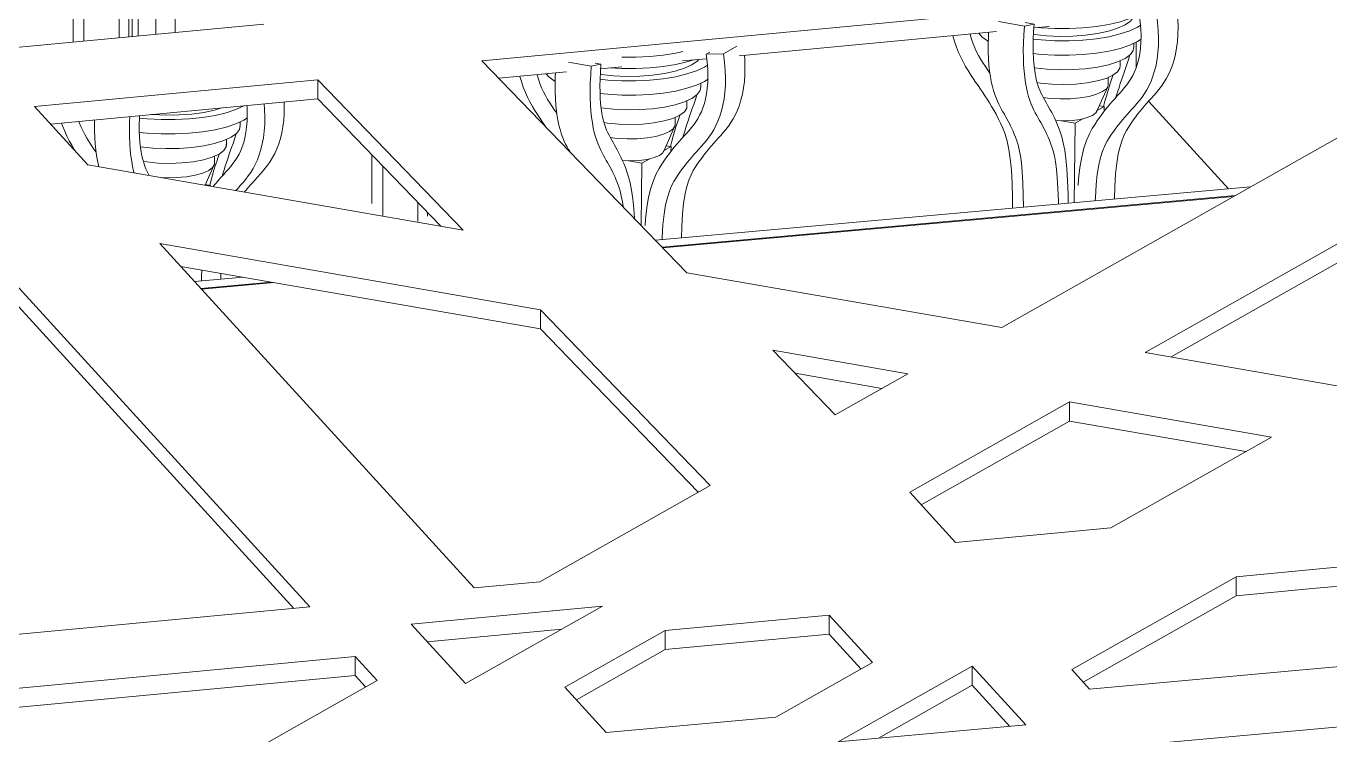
# Model space of a CAD drawing. Header units: millimetres. Extents: x -46414 to 39435, y -16675 to 32999.
# Drawn here: x -34626 to -28141, y -6476 to -2953 of the extents above; entities that cross this region are included whole.
import ezdxf

# ---------------------------------------------------------------- set-up
doc = ezdxf.new("R2010")
doc.units = ezdxf.units.MM
for name, color, linetype, lineweight in [('A-FLOR', 192, 'Continuous', 9), ('A-GENM', 13, 'Continuous', 9), ('A-WALL', 113, 'Continuous', 9), ('I-WALL', 2, 'Continuous', 9)]:
    doc.layers.add(name, color=color, linetype=linetype, lineweight=lineweight)

# ---------------------------------------------------------------- blocks, each defined once
blk = doc.blocks.new('Family1 - Family1-218933-3D 2')
at = {"layer": 'A-GENM'}
for p, q in [((-32358.9, -3125.2), (-28004.5, -2714.9)), ((-27007.2, -2888.3), (-29773.4, -4450.7)), ((-33442.9, -2943.1), (-34836.8, -3074.5)), ((-29798.6, -2978.9), (-31079.9, -3099.7)), ((-29535.7, -2954.2), (-29613.7, -2961.5)), ((-29059.4, -4574.8), (-26293.2, -3012.5)), ((-26293.2, -3107.4), (-28930.9, -4597.2)), ((-31339, -4178.5), (-32358.9, -3125.2)), ((-31662.1, -3154.5), (-31768.4, -3164.5)), ((-31240.8, -3114.8), (-31361, -3126.1)), ((-34583.4, -3351.8), (-33175.6, -3219.2)), ((-33175.6, -3219.2), (-32452.1, -3966.3)), ((-33175.6, -3314.2), (-33175.6, -3219.2)), ((-31937.4, -3180.5), (-32274.7, -3212.2)), ((-34318.5, -3641.8), (-34583.4, -3351.8)), ((-33175.6, -3314.2), (-34503.5, -3439.3)), ((-32562.7, -3947), (-33175.6, -3314.2)), ((-32452.1, -3966.3), (-34318.5, -3641.8)), ((-35054.5, -3825.1), (-33214.1, -5839.5)), ((-33293.9, -5847), (-35054.5, -3920)), ((-32396.6, -5745.4), (-33960.1, -4034)), ((-33960.1, -4034), (-32067.9, -4363)), ((-32067.9, -4458), (-33857, -4146.9)), ((-29773.4, -4450.7), (-31339, -4178.5)), ((-32067.9, -4363), (-31222.8, -5235.7)), ((-32067.9, -4458), (-32067.9, -4363)), ((-31282.2, -5269.3), (-32067.9, -4458)), ((-30911, -4564.2), (-30240.3, -4680.8)), ((-30600.9, -4884.4), (-30911, -4564.2)), ((-27964, -4765.3), (-29059.4, -4574.8)), ((-30368.8, -4753.4), (-30800.4, -4678.4)), ((-30240.3, -4680.8), (-30600.9, -4884.4)), ((-30230.7, -5270), (-29435.3, -4820.8)), ((-29435.3, -4820.8), (-28430.9, -4995.4)), ((-29435.3, -4915.7), (-29435.3, -4820.8)), ((-29435.3, -4915.7), (-30173.5, -5332.7)), ((-28559.5, -5068), (-29435.3, -4915.7)), ((-28430.9, -4995.4), (-29230.8, -5447.2)), ((-31222.8, -5235.7), (-32070.9, -5714.8)), ((-30002.4, -5519.9), (-30230.7, -5270)), ((-29230.8, -5447.2), (-30002.4, -5519.9)), ((-28227.6, -5653.9), (-25903.2, -5434.9)), ((-25903.2, -5529.9), (-28227.6, -5748.9)), ((-29425.2, -6151.6), (-28607.3, -5689.7)), ((-28607.3, -5689.7), (-28227.6, -5653.9)), ((-28607.3, -5784.6), (-28607.3, -5689.7)), ((-32070.9, -5714.8), (-32396.6, -5745.4)), ((-23987.8, -5767.9), (-29337.3, -6247.9)), ((-28227.6, -5748.9), (-28607.3, -5784.6)), ((-32710.7, -5925.7), (-31759.2, -5836)), ((-31759.2, -5836), (-32440.9, -6221)), ((-28607.3, -5784.6), (-29368, -6214.3)), ((-33214.1, -5839.5), (-38437.7, -6331.7)), ((-31447.5, -5957.3), (-30630.7, -5880.3)), ((-30630.7, -5880.3), (-30415.3, -6116.2)), ((-30630.7, -5975.3), (-30630.7, -5880.3)), ((-32440.9, -6221), (-32710.7, -5925.7)), ((-31961, -5950), (-32630.8, -6013.1)), ((-31945.8, -6238.8), (-31447.5, -5957.3)), ((-31447.5, -6052.2), (-31447.5, -5957.3)), ((-29083.9, -6525.3), (-22849.3, -5965.9)), ((-30630.7, -5975.3), (-31447.5, -6052.2)), ((-30472.5, -6148.5), (-30630.7, -5975.3)), ((-37441.1, -6505), (-32989.3, -6085.5)), ((-32989.3, -6085.5), (-32879.9, -6205.3)), ((-32989.3, -6085.5), (-32989.3, -6180.5)), ((-31447.5, -6052.2), (-31888.6, -6301.4)), ((-30415.3, -6116.2), (-30896.2, -6387.8)), ((-30586.2, -6510), (-29920.3, -6133.9)), ((-29920.3, -6133.9), (-29653.1, -6426.3)), ((-29920.3, -6133.9), (-29920.3, -6228.9)), ((-29337.3, -6247.9), (-29425.2, -6151.6)), ((-32989.3, -6180.5), (-37086.9, -6566.5)), ((-32879.9, -6205.3), (-33674.4, -6654)), ((-32937.1, -6237.6), (-32989.3, -6180.5)), ((-31740.5, -6463.5), (-31945.8, -6238.8)), ((-29920.3, -6228.9), (-30386.3, -6492.1)), ((-29733.3, -6433.5), (-29920.3, -6228.9)), ((-30896.2, -6387.8), (-31740.5, -6463.5)), ((-29653.1, -6426.3), (-30586.2, -6510))]:
    blk.add_line(p, q, dxfattribs=at)
blk = doc.blocks.new('Family8 - COLUMN-V27-3D 2')
at = {"layer": 'A-GENM'}
for p, q in [((-33762.7, -691.1), (-33855.6, -675)), ((-33762.7, -691.1), (-33810.5, -734.6)), ((-33903.4, -718.4), (-33810.5, -734.6)), ((-33810.5, -734.6), (-33808.8, -754)), ((-33716.8, -893.4), (-33716.8, -836.4)), ((-33665.2, -899.9), (-33762.1, -954.6)), ((-33676, -953.1), (-33579.1, -898.4)), ((-33665.2, -899.9), (-33579.1, -898.4)), ((-33676, -953.1), (-33762.1, -954.6)), ((-33727.9, -923.6), (-33722.4, -932.3)), ((-34418.2, -998.7), (-34332.9, -1013.6)), ((-34285.1, -1003.1), (-34378.6, -986.8)), ((-34285.1, -1003.1), (-34332.9, -1013.6)), ((-33754.4, -1008.5), (-33770.2, -1018.3)), ((-33788, -1120), (-33788, -1098)), ((-33752.1, -1078.1), (-33770.2, -1089.6)), ((-33856.9, -1214.7), (-33856.9, -1185)), ((-33916.2, -1304.9), (-33916.2, -1268.4)), ((-33951.6, -1388.3), (-33918.4, -1314.8)), ((-34392.5, -2057.5), (-34392.5, -3032.6)), ((-34338, -3027.5), (-34338, -2113.8)), ((-34163.4, -2294.1), (-34163.4, -3011)), ((-34114.9, -2344.2), (-34114.9, -3006.4)), ((-34098.4, -3004.9), (-34091.2, -2368.7)), ((-34068.8, -2391.8), (-34068.8, -3002.1)), ((-33981.3, -2993.9), (-33981.3, -2482.1)), ((-33884.5, -2582.2), (-33884.5, -2984.7)), ((-34392.5, -3555.2), (-34392.5, -3560.8))]:
    blk.add_line(p, q, dxfattribs=at)
for points in [[(-33757.3, -780.6, 0), (-33757.7, -768.9, 0), (-33759.6, -730.4, 0), (-33762.7, -691.1, 0)], [(-34003.4, -758.4, 0), (-33978.2, -763.4, 0), (-33933.3, -775.6, 0), (-33897.5, -790.5, 0), (-33872.4, -807.4, 0), (-33859.1, -825.6, 0), (-33858, -844.2, 0), (-33869.4, -862.5, 0), (-33892.7, -879.7, 0)], [(-33935.4, -720, 0), (-33905.5, -725.7, 0), (-33850.6, -739.4, 0), (-33803.7, -755.7, 0), (-33765.9, -774.3, 0), (-33738.4, -794.5, 0), (-33721.9, -815.9, 0), (-33716.8, -837.8, 0), (-33723.4, -859.7, 0), (-33741.3, -880.9, 0), (-33770.2, -901, 0)], [(-33770.2, -901, 0), (-33809.1, -919.2, 0), (-33857.2, -935.3, 0), (-33913, -948.6, 0), (-33975, -958.8, 0), (-34041.6, -965.8, 0), (-34110.9, -969.2, 0), (-34181.1, -968.9, 0), (-34250.1, -965.1, 0), (-34316.2, -957.7, 0), (-34347.5, -952.8, 0)], [(-33892.7, -879.7, 0), (-33926.8, -894.9, 0), (-33970.4, -907.6, 0), (-34021.4, -917.2, 0), (-34077.6, -923.3, 0), (-34136.7, -925.6, 0), (-34196, -923.9, 0), (-34252.9, -918.5, 0), (-34279.5, -914.4, 0)], [(-34140.7, -883.1, 0), (-34128.5, -883.2, 0), (-34078.8, -885.9, 0), (-34032.2, -892, 0), (-33991.1, -901.2, 0), (-33970.8, -907.6, 0)], [(-34108.9, -865.2, 0), (-34087.1, -866.2, 0), (-34030.2, -871.7, 0), (-33978.2, -880.7, 0), (-33933.3, -893, 0), (-33927.2, -895.1, 0)], [(-33770.2, -957.9, 0), (-33741.3, -937.9, 0), (-33723.4, -916.7, 0), (-33716.8, -894.8, 0), (-33716.8, -893.4, 0)], [(-33579.1, -898.4, 0), (-33573.5, -940.4, 0), (-33570.1, -980.6, 0), (-33568.7, -1018.8, 0), (-33569.3, -1055.2, 0), (-33571.7, -1089.6, 0), (-33575.8, -1122.1, 0), (-33581.4, -1152.6, 0), (-33588.3, -1181, 0), (-33596.6, -1207.4, 0), (-33605.9, -1231.8, 0), (-33616.2, -1254.2, 0), (-33627.3, -1274.8, 0), (-33639, -1293.9, 0), (-33651.2, -1311.7, 0), (-33663.7, -1328.1, 0), (-33676.3, -1343.6, 0), (-33689, -1358.2, 0), (-33701.4, -1372.1, 0), (-33713.6, -1385.5, 0), (-33725.3, -1398.5, 0), (-33736.7, -1411.4, 0), (-33747.4, -1423.8, 0)], [(-34286.6, -1018.5, 0), (-34250.1, -1022.1, 0), (-34181.1, -1025.9, 0), (-34110.9, -1026.1, 0), (-34041.6, -1022.7, 0), (-33975, -1015.8, 0), (-33913, -1005.6, 0), (-33857.2, -992.2, 0), (-33809.1, -976.2, 0), (-33770.2, -957.9, 0)], [(-33762.1, -954.6, 0), (-33757, -992.5, 0), (-33754.1, -1028.2, 0), (-33753, -1062, 0), (-33753.7, -1093.7, 0), (-33756, -1123.3, 0), (-33759.6, -1150.9, 0), (-33764.6, -1176.4, 0), (-33770.6, -1199.7, 0), (-33777.6, -1221, 0), (-33785.4, -1240.3, 0), (-33794, -1258.1, 0), (-33803.3, -1274.7, 0), (-33813.2, -1290.2, 0), (-33823.8, -1305, 0), (-33834.9, -1319.2, 0), (-33846.5, -1333, 0), (-33858.6, -1346.7, 0), (-33871, -1360.4, 0), (-33883.5, -1374.2, 0), (-33895.8, -1388, 0), (-33903.3, -1396.6, 0)], [(-33791.3, -968.9, 0), (-33806.2, -988.8, 0), (-33832.4, -1007.5, 0)], [(-33789.1, -1416.6, 0), (-33785.8, -1412.9, 0), (-33773.2, -1398.3, 0), (-33760.5, -1382.9, 0), (-33748, -1366.4, 0), (-33735.9, -1348.7, 0), (-33724.1, -1329.6, 0), (-33713.1, -1308.9, 0), (-33702.8, -1286.5, 0), (-33693.4, -1262.1, 0), (-33685.2, -1235.7, 0), (-33678.2, -1207.3, 0), (-33672.6, -1176.8, 0), (-33668.6, -1144.4, 0), (-33666.2, -1109.9, 0), (-33665.6, -1073.6, 0), (-33666.9, -1035.3, 0), (-33670.3, -995.1, 0), (-33676, -953.1, 0)], [(-34332.9, -1013.6, 0), (-34336, -1056.4, 0), (-34337.3, -1082.7, 0)], [(-33770.2, -1018.3, 0), (-33809.1, -1036.6, 0), (-33857.2, -1052.6, 0), (-33913, -1065.9, 0), (-33975, -1076.2, 0), (-34041.6, -1083.1, 0), (-34110.9, -1086.5, 0), (-34181.1, -1086.3, 0), (-34250.1, -1082.4, 0), (-34290.2, -1078.4, 0)], [(-34290, -1131.5, 0), (-34290.1, -1111.7, 0), (-34289.5, -1077.8, 0), (-34287.9, -1041.6, 0), (-34285.1, -1003.1, 0)], [(-33832.4, -1007.5, 0), (-33869.2, -1024.4, 0), (-33915.3, -1038.9, 0), (-33969, -1050.5, 0), (-34028.7, -1058.7, 0), (-34092.1, -1063.5, 0), (-34157.3, -1064.4, 0), (-34221.9, -1061.6, 0), (-34283.8, -1055.2, 0), (-34288.7, -1054.5, 0)], [(-33770.2, -1089.6, 0), (-33809.1, -1107.9, 0), (-33857.2, -1123.9, 0), (-33913, -1137.2, 0), (-33975, -1147.5, 0), (-34041.6, -1154.4, 0), (-34110.9, -1157.8, 0), (-34181.1, -1157.5, 0), (-34250.1, -1153.7, 0), (-34270.7, -1151.8, 0)], [(-33878, -1368.1, 0), (-33874.5, -1356.3, 0), (-33868.5, -1336.8, 0), (-33862.4, -1317.9, 0), (-33856.3, -1299.3, 0), (-33850.1, -1280.9, 0), (-33843.8, -1262.5, 0), (-33837.3, -1243.7, 0), (-33830.6, -1224.4, 0), (-33823.6, -1204.4, 0), (-33816.6, -1183.7, 0), (-33809.6, -1162.1, 0), (-33807.8, -1156.3, 0)], [(-33788.4, -1114.7, 0), (-33791.3, -1135.1, 0), (-33806.2, -1155, 0), (-33832.4, -1173.7, 0)], [(-33832.4, -1173.7, 0), (-33869.2, -1190.6, 0), (-33915.3, -1205.1, 0), (-33969, -1216.7, 0), (-34028.7, -1225, 0), (-34092.1, -1229.7, 0), (-34157.3, -1230.7, 0), (-34195.4, -1229.5, 0)], [(-33857.5, -1209, 0), (-33858, -1222.5, 0), (-33869.4, -1240.8, 0), (-33892.7, -1257.9, 0)], [(-33892.7, -1257.9, 0), (-33926.8, -1273.2, 0), (-33970.4, -1285.9, 0), (-34021.4, -1295.5, 0), (-34077.6, -1301.6, 0), (-34123.1, -1303.7, 0)], [(-33893.1, -1258.1, 0), (-33898.2, -1273.4, 0), (-33904.9, -1294.3, 0), (-33911.7, -1315.9, 0), (-33918.5, -1338.5, 0), (-33925.4, -1362.2, 0), (-33932.4, -1387.3, 0), (-33933.5, -1391.1, 0)], [(-33944.5, -1339.2, 0), (-33973.7, -1352, 0), (-34011.4, -1362.6, 0), (-34055.6, -1370.2, 0)], [(-33916.2, -1303.5, 0), (-33916.5, -1309, 0), (-33925.1, -1324.5, 0), (-33944.5, -1339.2, 0)]]:
    blk.add_polyline3d(points, dxfattribs=at)
blk = doc.blocks.new('Family8 - COLUMN-V28-3D 2')
at = {"layer": 'A-GENM'}
for p, q in [((-32906.6, -3591.9), (-32906.6, -3835.3)), ((-32852.2, -3894.3), (-32852.2, -3648.2)), ((-32677.6, -3828.5), (-32677.6, -3924.6)), ((-32629, -3878.5), (-32629, -3897.2))]:
    blk.add_line(p, q, dxfattribs=at)
blk = doc.blocks.new('Family8 - COLUMN-V32-3D 2')
at = {"layer": 'A-GENM'}
for p, q in [((-34286.4, -3420.4), (-34288.6, -3419.1)), ((-33561, -3451), (-33561, -3429)), ((-33525, -3409.1), (-33543.1, -3420.6)), ((-33629.9, -3545.7), (-33629.9, -3516)), ((-33689.1, -3635.9), (-33689.1, -3599.5)), ((-33735.3, -3743.2), (-33691.4, -3645.8)), ((-33708.7, -3744.7), (-33734.8, -3740.2)), ((-33712.9, -3747.1), (-33708.7, -3744.7)), ((-33708.7, -3744.7), (-33708.8, -3747.8)), ((-33657.2, -4180.3), (-33657.4, -4211))]:
    blk.add_line(p, q, dxfattribs=at)
for points in [[(-33543.1, -3349.4, 0), (-33582.1, -3367.6, 0), (-33630.2, -3383.7, 0), (-33686, -3397, 0), (-33748, -3407.2, 0), (-33814.6, -3414.2, 0), (-33883.9, -3417.5, 0), (-33954.1, -3417.3, 0), (-34023.1, -3413.5, 0), (-34063.2, -3409.5, 0)], [(-33653.6, -3359.5, 0), (-33688.2, -3369.9, 0), (-33742, -3381.5, 0), (-33801.6, -3389.8, 0), (-33865.1, -3394.5, 0), (-33930.3, -3395.5, 0), (-33994.9, -3392.7, 0), (-34001.7, -3392.2, 0)], [(-33527.8, -3347.6, 0), (-33527, -3359.3, 0), (-33526, -3393, 0), (-33526.7, -3424.7, 0), (-33528.9, -3454.3, 0), (-33532.6, -3481.9, 0), (-33537.6, -3507.4, 0), (-33543.6, -3530.8, 0), (-33550.6, -3552, 0), (-33558.4, -3571.3, 0), (-33566.9, -3589.1, 0), (-33576.2, -3605.7, 0), (-33586.2, -3621.3, 0), (-33596.8, -3636.1, 0), (-33607.9, -3650.3, 0), (-33619.5, -3664.1, 0), (-33631.6, -3677.7, 0), (-33644, -3691.4, 0), (-33656.5, -3705.2, 0), (-33668.8, -3719, 0), (-33681, -3733, 0), (-33693.1, -3747.4, 0), (-33695.3, -3750.1, 0)], [(-33582.1, -3769.8, 0), (-33571.3, -3757.8, 0), (-33558.8, -3743.9, 0), (-33546.2, -3729.3, 0), (-33533.5, -3713.9, 0), (-33521, -3697.4, 0), (-33508.8, -3679.7, 0), (-33497.1, -3660.6, 0), (-33486, -3639.9, 0), (-33475.7, -3617.5, 0), (-33466.4, -3593.2, 0), (-33458.2, -3566.8, 0), (-33451.2, -3538.3, 0), (-33445.6, -3507.9, 0), (-33441.6, -3475.4, 0), (-33439.2, -3441, 0), (-33438.6, -3404.6, 0), (-33439.9, -3366.3, 0), (-33442, -3339.5, 0)], [(-33342.1, -3330.1, 0), (-33341.7, -3349.9, 0), (-33342.3, -3386.3, 0), (-33344.7, -3420.7, 0), (-33348.8, -3453.1, 0), (-33354.3, -3483.6, 0), (-33361.3, -3512.1, 0), (-33369.5, -3538.4, 0), (-33378.9, -3562.8, 0), (-33389.2, -3585.2, 0), (-33400.2, -3605.9, 0), (-33412, -3625, 0), (-33424.1, -3642.7, 0), (-33436.6, -3659.2, 0), (-33449.3, -3674.6, 0), (-33461.9, -3689.2, 0), (-33474.4, -3703.1, 0), (-33486.5, -3716.5, 0), (-33498.3, -3729.5, 0), (-33509.7, -3742.5, 0), (-33520.8, -3755.4, 0), (-33531.8, -3768.6, 0), (-33538.8, -3777.3, 0)], [(-34449.3, -3434.4, 0), (-34444.1, -3449.1, 0), (-34433.8, -3475.1, 0), (-34422.7, -3499.7, 0), (-34411, -3522.8, 0), (-34398.8, -3544.8, 0), (-34386.3, -3565.6, 0), (-34382.2, -3572.2, 0)], [(-34277.6, -3578.9, 0), (-34288.2, -3563.6, 0), (-34300.3, -3545.7, 0), (-34311.9, -3527.8, 0), (-34323, -3509.8, 0), (-34333.6, -3491.3, 0), (-34343.6, -3472.3, 0), (-34352.9, -3452.5, 0), (-34361.4, -3431.7, 0), (-34363.5, -3426.2, 0)], [(-34263.6, -3651.5, 0), (-34265.6, -3643.8, 0), (-34270.7, -3620.8, 0), (-34275.3, -3595.6, 0), (-34279.2, -3568.1, 0), (-34282.3, -3538.4, 0), (-34284.5, -3506.5, 0), (-34285.9, -3472.4, 0), (-34286.2, -3436.1, 0), (-34286, -3419, 0)], [(-34109.8, -3402.4, 0), (-34110.8, -3428, 0), (-34111.6, -3466.5, 0), (-34111.3, -3502.8, 0), (-34109.9, -3536.9, 0), (-34107.7, -3568.8, 0), (-34104.6, -3598.4, 0), (-34100.7, -3625.9, 0), (-34096.1, -3651.2, 0), (-34091, -3674.2, 0), (-34089, -3681.9, 0)], [(-34014.4, -3694.7, 0), (-34017.6, -3688.5, 0), (-34023.8, -3675.9, 0), (-34029.7, -3662.6, 0), (-34035.2, -3648.4, 0), (-34040.4, -3633.1, 0), (-34045.1, -3616.5, 0), (-34049.4, -3598.2, 0), (-34053.3, -3578, 0), (-34056.7, -3555.5, 0), (-34059.4, -3530.7, 0), (-34061.4, -3503.6, 0), (-34062.7, -3474.3, 0), (-34063.1, -3442.7, 0), (-34062.5, -3408.8, 0), (-34062.1, -3397.9, 0)], [(-33543.1, -3420.6, 0), (-33582.1, -3438.9, 0), (-33630.2, -3454.9, 0), (-33686, -3468.2, 0), (-33748, -3478.5, 0), (-33814.6, -3485.4, 0), (-33883.9, -3488.8, 0), (-33954.1, -3488.6, 0), (-34023.1, -3484.7, 0), (-34062.9, -3480.8, 0)], [(-33651, -3699.1, 0), (-33647.5, -3687.3, 0), (-33641.4, -3667.8, 0), (-33635.4, -3648.9, 0), (-33629.3, -3630.4, 0), (-33623.1, -3612, 0), (-33616.8, -3593.5, 0), (-33610.3, -3574.7, 0), (-33603.5, -3555.4, 0), (-33596.6, -3535.5, 0), (-33589.6, -3514.7, 0), (-33582.6, -3493.1, 0), (-33580.8, -3487.3, 0)], [(-33561.4, -3445.7, 0), (-33564.3, -3466.2, 0), (-33579.1, -3486.1, 0), (-33605.4, -3504.8, 0)], [(-33605.4, -3504.8, 0), (-33642.2, -3521.7, 0), (-33688.2, -3536.1, 0), (-33742, -3547.7, 0), (-33801.6, -3556, 0), (-33865.1, -3560.7, 0), (-33930.3, -3561.7, 0), (-33994.9, -3558.9, 0), (-34056.8, -3552.5, 0)], [(-33630.5, -3540.1, 0), (-33631, -3553.5, 0), (-33642.4, -3571.8, 0), (-33665.7, -3589, 0)], [(-33665.7, -3589, 0), (-33699.8, -3604.2, 0), (-33743.3, -3617, 0), (-33794.4, -3626.6, 0), (-33850.6, -3632.6, 0), (-33909.7, -3634.9, 0), (-33969, -3633.2, 0), (-34025.8, -3627.8, 0), (-34043.4, -3625.2, 0)], [(-33666.1, -3589.1, 0), (-33671.2, -3604.4, 0), (-33677.9, -3625.3, 0), (-33684.7, -3647, 0), (-33691.5, -3669.6, 0), (-33698.4, -3693.3, 0), (-33705.4, -3718.3, 0), (-33712.2, -3743.8, 0)], [(-33717.4, -3670.2, 0), (-33746.7, -3683.1, 0), (-33784.4, -3693.6, 0), (-33828.6, -3701.2, 0), (-33877.1, -3705.6, 0), (-33927.5, -3706.4, 0), (-33955.2, -3705.4, 0)], [(-33689.2, -3634.5, 0), (-33689.5, -3640, 0), (-33698.1, -3655.6, 0), (-33717.4, -3670.2, 0)], [(-33753.7, -4218.7, 0), (-33753, -4195.9, 0), (-33751.5, -4164, 0)]]:
    blk.add_polyline3d(points, dxfattribs=at)
blk = doc.blocks.new('Family8 - COLUMN-V33-3D 2')
at = {"layer": 'A-GENM'}
for p, q in [((-29003.2, -2892.4), (-28926.9, -2849.3)), ((-29062.1, -2878.6), (-29089.3, -2893.9)), ((-29003.2, -2892.4), (-29089.3, -2893.9)), ((-29788.6, -2930.5), (-29660.1, -2952.9)), ((-29612.3, -2942.4), (-29660.1, -2952.9)), ((-29612.3, -2942.4), (-29657, -2934.6)), ((-29081.6, -2947.7), (-29097.4, -2957.6)), ((-29115.3, -3059.3), (-29115.3, -3037.2)), ((-29079.3, -3017.4), (-29097.4, -3028.9)), ((-29184.2, -3154), (-29184.2, -3124.3)), ((-29243.4, -3244.2), (-29243.4, -3207.7)), ((-29301.7, -3378.3), (-29245.7, -3254.1)), ((-29301, -3374.5), (-29263, -3353)), ((-29263, -3353), (-29289.1, -3348.4)), ((-29263, -3353), (-29263.9, -3376.2)), ((-29476, -3423.4), (-29408.5, -3435.2)), ((-29413, -3830.4), (-29408.5, -3435.2)), ((-29408.5, -3435.2), (-29369.6, -3413.2)), ((-29719.8, -3806.4), (-29719.8, -3858))]:
    blk.add_line(p, q, dxfattribs=at)
for points in [[(-29593.5, -2959.9, 0), (-29577.4, -2961.3, 0), (-29508.3, -2965.2, 0), (-29438.2, -2965.4, 0), (-29368.9, -2962, 0), (-29302.3, -2955.1, 0), (-29240.3, -2944.8, 0), (-29184.5, -2931.5, 0), (-29140.4, -2917.1, 0)], [(-29180.1, -2873.3, 0), (-29184.5, -2874.6, 0), (-29240.3, -2887.9, 0), (-29302.3, -2898.1, 0), (-29368.9, -2905, 0), (-29438.2, -2908.4, 0), (-29508.3, -2908.2, 0), (-29535.9, -2907.1, 0)], [(-29089.3, -2893.9, 0), (-29084.3, -2931.7, 0), (-29081.3, -2967.5, 0), (-29080.3, -3001.3, 0), (-29081, -3033, 0), (-29083.2, -3062.6, 0), (-29086.9, -3090.2, 0), (-29091.9, -3115.6, 0), (-29097.9, -3139, 0), (-29104.9, -3160.2, 0), (-29112.7, -3179.6, 0), (-29121.2, -3197.4, 0), (-29130.5, -3214, 0), (-29140.5, -3229.5, 0), (-29151.1, -3244.3, 0), (-29162.2, -3258.5, 0), (-29173.8, -3272.3, 0), (-29185.9, -3286, 0), (-29198.3, -3299.7, 0), (-29210.7, -3313.5, 0), (-29223.1, -3327.3, 0), (-29235.3, -3341.3, 0), (-29247.4, -3355.7, 0), (-29259.6, -3370.7, 0), (-29271.8, -3386.4, 0), (-29284.1, -3403, 0), (-29296.5, -3420.6, 0), (-29309.1, -3439.5, 0), (-29322.9, -3461.8, 0), (-29337.3, -3488.8, 0), (-29351.3, -3521.2, 0), (-29364.1, -3559.2, 0), (-29375, -3603.4, 0), (-29383.9, -3654.8, 0), (-29390.5, -3714.3, 0), (-29392.8, -3745.3, 0)], [(-29307.8, -3820, 0), (-29307.3, -3804.1, 0), (-29303.7, -3741.2, 0), (-29298, -3687.9, 0), (-29290.5, -3643.1, 0), (-29281.6, -3605.7, 0), (-29271.7, -3574.6, 0), (-29260.9, -3548.6, 0), (-29249.6, -3526.7, 0), (-29238.1, -3507.7, 0), (-29226.8, -3490.4, 0), (-29215.7, -3474.4, 0), (-29204.8, -3459.4, 0), (-29193.9, -3445.2, 0), (-29183, -3431.6, 0), (-29172, -3418.4, 0), (-29160.8, -3405.4, 0), (-29149.4, -3392.5, 0), (-29137.7, -3379.5, 0), (-29125.6, -3366.1, 0), (-29113.1, -3352.2, 0), (-29100.5, -3337.6, 0), (-29087.8, -3322.1, 0), (-29075.3, -3305.7, 0), (-29063.1, -3287.9, 0), (-29051.4, -3268.8, 0), (-29040.3, -3248.2, 0), (-29030, -3225.8, 0), (-29020.7, -3201.4, 0), (-29012.5, -3175, 0), (-29005.5, -3146.6, 0), (-28999.9, -3116.1, 0), (-28995.9, -3083.6, 0), (-28993.5, -3049.2, 0), (-28992.9, -3012.9, 0), (-28994.2, -2974.6, 0), (-28997.6, -2934.4, 0), (-29003.2, -2892.4, 0)], [(-28899.2, -2894.4, 0), (-28897.3, -2919.9, 0), (-28896, -2958.1, 0), (-28896.6, -2994.5, 0), (-28899, -3028.9, 0), (-28903, -3061.4, 0), (-28908.6, -3091.9, 0), (-28915.6, -3120.3, 0), (-28923.8, -3146.7, 0), (-28933.2, -3171, 0), (-28943.5, -3193.5, 0), (-28954.5, -3214.1, 0), (-28966.3, -3233.2, 0), (-28978.4, -3250.9, 0), (-28990.9, -3267.4, 0), (-29003.6, -3282.9, 0), (-29016.2, -3297.5, 0), (-29028.7, -3311.4, 0), (-29040.8, -3324.7, 0), (-29052.6, -3337.8, 0), (-29064, -3350.7, 0), (-29075.1, -3363.7, 0), (-29086.1, -3376.8, 0), (-29097, -3390.5, 0), (-29107.9, -3404.7, 0), (-29118.8, -3419.7, 0), (-29129.9, -3435.7, 0), (-29141.3, -3452.9, 0), (-29152.7, -3472, 0), (-29164, -3493.9, 0), (-29174.8, -3519.9, 0), (-29184.8, -3551, 0), (-29193.6, -3588.4, 0), (-29201.1, -3633.2, 0), (-29206.8, -3686.5, 0), (-29210.5, -3749.4, 0), (-29211.7, -3811.6, 0)], [(-29122.6, -2915.5, 0), (-29133.4, -2928.1, 0), (-29159.7, -2946.8, 0)], [(-29665.3, -3852.3, 0), (-29666, -3791.8, 0), (-29668, -3729.4, 0), (-29671.2, -3676.8, 0), (-29675.3, -3633.1, 0), (-29680.2, -3596.9, 0), (-29685.8, -3567.2, 0), (-29691.8, -3542.8, 0), (-29698, -3522.4, 0), (-29704.4, -3505, 0), (-29710.7, -3489.3, 0), (-29716.8, -3474.9, 0), (-29722.9, -3461.4, 0), (-29728.9, -3448.7, 0), (-29735, -3436.6, 0), (-29741.1, -3424.9, 0), (-29747.3, -3413.5, 0), (-29753.6, -3402.2, 0), (-29760.1, -3390.8, 0), (-29766.8, -3379.1, 0), (-29773.8, -3366.9, 0), (-29780.8, -3354.1, 0), (-29787.8, -3340.4, 0), (-29794.7, -3325.7, 0), (-29801.5, -3309.7, 0), (-29808, -3292.2, 0), (-29814.1, -3273.1, 0), (-29819.8, -3252.1, 0), (-29825, -3229.1, 0), (-29829.6, -3203.8, 0), (-29833.5, -3176.3, 0), (-29836.6, -3146.7, 0), (-29838.8, -3114.8, 0), (-29840.1, -3080.7, 0), (-29840.5, -3044.4, 0), (-29839.7, -3005.9, 0), (-29838.8, -2983, 0)], [(-29660.1, -2952.9, 0), (-29663.2, -2995.6, 0), (-29665.1, -3036.3, 0), (-29665.9, -3074.7, 0), (-29665.5, -3111, 0), (-29664.2, -3145.1, 0), (-29662, -3177, 0), (-29658.9, -3206.7, 0), (-29655, -3234.2, 0), (-29650.4, -3259.4, 0), (-29645.2, -3282.5, 0), (-29639.5, -3303.4, 0), (-29633.4, -3322.6, 0), (-29626.9, -3340, 0), (-29620.1, -3356, 0), (-29613.2, -3370.8, 0), (-29606.2, -3384.5, 0), (-29599.2, -3397.3, 0), (-29592.2, -3409.5, 0), (-29585.5, -3421.1, 0), (-29579, -3432.6, 0), (-29572.7, -3443.9, 0), (-29566.5, -3455.3, 0), (-29560.4, -3466.9, 0), (-29554.3, -3479, 0), (-29548.3, -3491.7, 0), (-29542.2, -3505.2, 0), (-29536.1, -3519.7, 0), (-29529.8, -3535.3, 0), (-29523.4, -3552.7, 0), (-29517.2, -3573.1, 0), (-29511.2, -3597.6, 0), (-29505.6, -3627.3, 0), (-29500.7, -3663.5, 0), (-29496.6, -3707.2, 0), (-29493.4, -3759.7, 0), (-29491.4, -3822.2, 0), (-29491.1, -3836.5, 0)], [(-29097.4, -2957.6, 0), (-29136.4, -2975.9, 0), (-29184.5, -2991.9, 0), (-29240.3, -3005.2, 0), (-29302.3, -3015.5, 0), (-29368.9, -3022.4, 0), (-29438.2, -3025.8, 0), (-29508.3, -3025.6, 0), (-29577.4, -3021.7, 0), (-29617.5, -3017.7, 0)], [(-29442.3, -3831.7, 0), (-29443, -3789, 0), (-29445.2, -3720.7, 0), (-29448.9, -3662.1, 0), (-29453.8, -3612, 0), (-29459.9, -3569.3, 0), (-29467, -3533.1, 0), (-29474.7, -3502.7, 0), (-29482.8, -3477.6, 0), (-29490.4, -3457.3, 0), (-29497.4, -3440.1, 0), (-29504.3, -3424.2, 0), (-29511.1, -3409.3, 0), (-29517.9, -3395.3, 0), (-29524.6, -3382.1, 0), (-29531.4, -3369.4, 0), (-29538.2, -3357.1, 0), (-29545, -3345, 0), (-29551.9, -3332.9, 0), (-29558.8, -3320.9, 0), (-29565.5, -3309, 0), (-29571.9, -3296.8, 0), (-29578.1, -3284.1, 0), (-29584, -3270.8, 0), (-29589.5, -3256.7, 0), (-29594.6, -3241.4, 0), (-29599.4, -3224.8, 0), (-29603.7, -3206.5, 0), (-29607.6, -3186.2, 0), (-29610.9, -3163.7, 0), (-29613.7, -3138.9, 0), (-29615.7, -3111.9, 0), (-29617, -3082.6, 0), (-29617.4, -3051, 0), (-29616.8, -3017.1, 0), (-29615.1, -2980.9, 0), (-29612.3, -2942.4, 0)], [(-29159.7, -2946.8, 0), (-29196.5, -2963.7, 0), (-29242.5, -2978.2, 0), (-29296.3, -2989.7, 0), (-29355.9, -2998, 0), (-29419.4, -3002.7, 0), (-29484.6, -3003.7, 0), (-29549.2, -3000.9, 0), (-29611.1, -2994.5, 0), (-29615.9, -2993.8, 0)], [(-30015.9, -3000.5, 0), (-30007.7, -3029.8, 0), (-29998.3, -3057.4, 0), (-29988.1, -3083.4, 0), (-29977, -3107.9, 0), (-29965.3, -3131.1, 0), (-29953.1, -3153, 0), (-29940.6, -3173.9, 0), (-29927.9, -3193.7, 0), (-29915.3, -3212.7, 0), (-29902.8, -3230.9, 0), (-29890.7, -3248.5, 0), (-29879, -3265.7, 0), (-29867.5, -3282.5, 0), (-29856.4, -3299.4, 0), (-29845.4, -3316.4, 0), (-29834.5, -3333.8, 0), (-29823.6, -3351.8, 0), (-29812.7, -3370.6, 0), (-29801.6, -3390.5, 0), (-29790.3, -3411.7, 0), (-29778.8, -3434.7, 0), (-29767.5, -3460.5, 0), (-29756.7, -3490.2, 0), (-29746.7, -3524.8, 0), (-29737.9, -3565.3, 0), (-29730.4, -3612.7, 0), (-29724.7, -3668, 0), (-29721.1, -3732.2, 0), (-29719.8, -3806.4, 0)], [(-29831.9, -3187.2, 0), (-29842.5, -3171.8, 0), (-29854.6, -3154, 0), (-29866.2, -3136.1, 0), (-29877.3, -3118, 0), (-29887.9, -3099.6, 0), (-29897.9, -3080.6, 0), (-29907.1, -3060.8, 0), (-29915.7, -3040, 0), (-29923.5, -3017.9, 0), (-29930.5, -2994.2, 0), (-29931.2, -2991.5, 0)], [(-29840.7, -3028.6, 0), (-29844.5, -3026.4, 0), (-29872, -3006.2, 0), (-29887.2, -2987.3, 0)], [(-29097.4, -3028.9, 0), (-29136.4, -3047.1, 0), (-29184.5, -3063.2, 0), (-29240.3, -3076.5, 0), (-29302.3, -3086.7, 0), (-29368.9, -3093.7, 0), (-29438.2, -3097.1, 0), (-29508.3, -3096.8, 0), (-29577.4, -3093, 0), (-29617.2, -3089, 0)], [(-29205.3, -3307.4, 0), (-29201.8, -3295.6, 0), (-29195.7, -3276.1, 0), (-29189.7, -3257.1, 0), (-29183.6, -3238.6, 0), (-29177.4, -3220.2, 0), (-29171.1, -3201.8, 0), (-29164.6, -3183, 0), (-29157.8, -3163.7, 0), (-29150.9, -3143.7, 0), (-29143.9, -3123, 0), (-29136.9, -3101.4, 0), (-29135.1, -3095.6, 0)], [(-29115.7, -3054, 0), (-29118.6, -3074.4, 0), (-29133.4, -3094.3, 0), (-29159.7, -3113, 0)], [(-29159.7, -3113, 0), (-29196.5, -3129.9, 0), (-29242.5, -3144.4, 0), (-29296.3, -3156, 0), (-29355.9, -3164.3, 0), (-29419.4, -3169, 0), (-29484.6, -3170, 0), (-29549.2, -3167.2, 0), (-29611.1, -3160.7, 0)], [(-29184.8, -3148.3, 0), (-29185.3, -3161.8, 0), (-29196.7, -3180.1, 0), (-29220, -3197.2, 0)], [(-29220, -3197.2, 0), (-29254.1, -3212.5, 0), (-29297.6, -3225.2, 0), (-29348.6, -3234.8, 0), (-29404.9, -3240.9, 0), (-29464, -3243.1, 0), (-29523.2, -3241.5, 0), (-29580.1, -3236, 0), (-29597.7, -3233.5, 0)], [(-29220.4, -3197.4, 0), (-29225.4, -3212.7, 0), (-29232.2, -3233.6, 0), (-29239, -3255.2, 0), (-29245.8, -3277.8, 0), (-29252.7, -3301.5, 0), (-29259.7, -3326.6, 0), (-29266.4, -3352.1, 0)], [(-29271.7, -3278.4, 0), (-29301, -3291.3, 0), (-29338.7, -3301.8, 0), (-29382.9, -3309.5, 0), (-29431.4, -3313.8, 0), (-29481.8, -3314.7, 0), (-29531.6, -3312, 0), (-29566.7, -3307.8, 0)], [(-29243.5, -3242.8, 0), (-29243.8, -3248.2, 0), (-29252.3, -3263.8, 0), (-29271.7, -3278.4, 0)], [(-29321.3, -3396.6, 0), (-29347.5, -3407.7, 0), (-29382, -3416.3, 0), (-29422.4, -3421.8, 0), (-29465.9, -3423.8, 0), (-29505.2, -3422.6, 0)], [(-29300.5, -3374.7, 0), (-29305.1, -3383.7, 0), (-29321.3, -3396.6, 0)]]:
    blk.add_polyline3d(points, dxfattribs=at)
blk = doc.blocks.new('Family8 - COLUMN-V34-3D 2')
at = {"layer": 'A-GENM'}
for p, q in [((-31225.3, -3082.4), (-31243.7, -3092.8)), ((-31157.6, -3091.2), (-31243.7, -3092.8)), ((-31157.6, -3091.2), (-31090.1, -3053.1)), ((-31927.4, -3132), (-31814.5, -3151.7)), ((-31766.7, -3141.2), (-31814.5, -3151.7)), ((-31766.7, -3141.2), (-31795.8, -3136.1)), ((-31236, -3146.6), (-31251.8, -3156.4)), ((-31269.6, -3258.1), (-31269.6, -3236.1)), ((-31233.7, -3216.2), (-31251.8, -3227.7)), ((-31338.6, -3352.8), (-31338.6, -3323.1)), ((-31397.8, -3443), (-31397.8, -3406.6)), ((-31456.1, -3577.2), (-31400, -3452.9)), ((-31455.4, -3573.3), (-31417.3, -3551.8)), ((-31417.3, -3551.8), (-31443.5, -3547.2)), ((-31417.3, -3551.8), (-31418.2, -3575)), ((-31630.3, -3622.3), (-31562.9, -3634)), ((-31562.9, -3634), (-31523.9, -3612)), ((-31566.4, -3943.6), (-31562.9, -3634))]:
    blk.add_line(p, q, dxfattribs=at)
for points in [[(-31360.1, -3079, 0), (-31394.6, -3086.7, 0), (-31456.7, -3097, 0), (-31523.2, -3103.9, 0), (-31592.6, -3107.3, 0), (-31662.7, -3107, 0)], [(-31243.7, -3092.8, 0), (-31238.7, -3130.6, 0), (-31235.7, -3166.3, 0), (-31234.6, -3200.1, 0), (-31235.3, -3231.8, 0), (-31237.6, -3261.4, 0), (-31241.3, -3289, 0), (-31246.2, -3314.5, 0), (-31252.2, -3337.8, 0), (-31259.2, -3359.1, 0), (-31267, -3378.4, 0), (-31275.6, -3396.2, 0), (-31284.9, -3412.8, 0), (-31294.8, -3428.4, 0), (-31305.4, -3443.1, 0), (-31316.5, -3457.3, 0), (-31328.2, -3471.2, 0), (-31340.2, -3484.8, 0), (-31352.6, -3498.5, 0), (-31365.1, -3512.3, 0), (-31377.4, -3526.1, 0), (-31389.6, -3540.1, 0), (-31401.8, -3554.5, 0), (-31413.9, -3569.5, 0), (-31426.2, -3585.2, 0), (-31438.4, -3601.8, 0), (-31450.9, -3619.4, 0), (-31463.5, -3638.3, 0), (-31477.2, -3660.6, 0), (-31491.7, -3687.7, 0), (-31505.7, -3720, 0), (-31518.4, -3758, 0), (-31529.4, -3802.3, 0), (-31538.2, -3853.6, 0), (-31544.8, -3913.1, 0), (-31547.1, -3944.2, 0)], [(-31462, -4013.6, 0), (-31461.7, -4003, 0), (-31458, -3940, 0), (-31452.3, -3886.7, 0), (-31444.9, -3841.9, 0), (-31436, -3804.5, 0), (-31426, -3773.4, 0), (-31415.2, -3747.4, 0), (-31403.9, -3725.5, 0), (-31392.5, -3706.5, 0), (-31381.2, -3689.3, 0), (-31370.1, -3673.2, 0), (-31359.1, -3658.2, 0), (-31348.2, -3644, 0), (-31337.3, -3630.4, 0), (-31326.4, -3617.2, 0), (-31315.2, -3604.2, 0), (-31303.8, -3591.3, 0), (-31292.1, -3578.3, 0), (-31279.9, -3564.9, 0), (-31267.5, -3551, 0), (-31254.8, -3536.4, 0), (-31242.2, -3521, 0), (-31229.7, -3504.5, 0), (-31217.5, -3486.8, 0), (-31205.8, -3467.7, 0), (-31194.7, -3447, 0), (-31184.4, -3424.6, 0), (-31175.1, -3400.2, 0), (-31166.8, -3373.8, 0), (-31159.9, -3345.4, 0), (-31154.3, -3314.9, 0), (-31150.2, -3282.5, 0), (-31147.8, -3248, 0), (-31147.2, -3211.7, 0), (-31148.5, -3173.4, 0), (-31152, -3133.2, 0), (-31157.6, -3091.2, 0)], [(-31053.2, -3097.4, 0), (-31051.7, -3118.7, 0), (-31050.3, -3157, 0), (-31050.9, -3193.3, 0), (-31053.3, -3227.8, 0), (-31057.4, -3260.2, 0), (-31063, -3290.7, 0), (-31070, -3319.1, 0), (-31078.2, -3345.5, 0), (-31087.5, -3369.9, 0), (-31097.8, -3392.3, 0), (-31108.9, -3413, 0), (-31120.6, -3432.1, 0), (-31132.8, -3449.8, 0), (-31145.3, -3466.3, 0), (-31157.9, -3481.7, 0), (-31170.6, -3496.3, 0), (-31183, -3510.2, 0), (-31195.2, -3523.6, 0), (-31206.9, -3536.6, 0), (-31218.3, -3549.5, 0), (-31229.5, -3562.5, 0), (-31240.5, -3575.7, 0), (-31251.4, -3589.3, 0), (-31262.2, -3603.5, 0), (-31273.2, -3618.5, 0), (-31284.3, -3634.5, 0), (-31295.6, -3651.8, 0), (-31307.1, -3670.8, 0), (-31318.4, -3692.7, 0), (-31329.1, -3718.7, 0), (-31339.1, -3749.8, 0), (-31348, -3787.2, 0), (-31355.4, -3832, 0), (-31361.2, -3885.3, 0), (-31364.8, -3948.2, 0), (-31366, -4004.7, 0)], [(-31814.5, -3151.7, 0), (-31817.6, -3194.5, 0), (-31819.5, -3235.1, 0), (-31820.2, -3273.6, 0), (-31819.9, -3309.8, 0), (-31818.6, -3343.9, 0), (-31816.3, -3375.8, 0), (-31813.2, -3405.5, 0), (-31809.3, -3433, 0), (-31804.8, -3458.2, 0), (-31799.6, -3481.3, 0), (-31793.9, -3502.3, 0), (-31787.7, -3521.4, 0), (-31781.2, -3538.9, 0), (-31774.5, -3554.9, 0), (-31767.5, -3569.6, 0), (-31760.5, -3583.3, 0), (-31753.5, -3596.1, 0), (-31746.6, -3608.3, 0), (-31739.9, -3620, 0), (-31733.4, -3631.4, 0), (-31727, -3642.7, 0), (-31720.8, -3654.1, 0), (-31714.7, -3665.7, 0), (-31708.7, -3677.8, 0), (-31702.7, -3690.5, 0), (-31696.6, -3704, 0), (-31690.4, -3718.5, 0), (-31684.1, -3734.1, 0), (-31677.8, -3751.6, 0), (-31671.5, -3771.9, 0), (-31665.5, -3796.4, 0), (-31660, -3826.1, 0), (-31656.6, -3849.6, 0)], [(-31251.8, -3156.4, 0), (-31290.8, -3174.7, 0), (-31338.8, -3190.7, 0), (-31394.6, -3204.1, 0), (-31456.7, -3214.3, 0), (-31523.2, -3221.2, 0), (-31592.6, -3224.6, 0), (-31662.7, -3224.4, 0), (-31731.8, -3220.6, 0), (-31771.8, -3216.6, 0)], [(-31600.2, -3907.9, 0), (-31603.3, -3861, 0), (-31608.2, -3810.8, 0), (-31614.3, -3768.1, 0), (-31621.3, -3731.9, 0), (-31629.1, -3701.5, 0), (-31637.1, -3676.5, 0), (-31644.7, -3656.1, 0), (-31651.7, -3639, 0), (-31658.6, -3623.1, 0), (-31665.5, -3608.2, 0), (-31672.2, -3594.2, 0), (-31679, -3580.9, 0), (-31685.7, -3568.2, 0), (-31692.5, -3555.9, 0), (-31699.3, -3543.8, 0), (-31706.3, -3531.7, 0), (-31713.1, -3519.8, 0), (-31719.8, -3507.8, 0), (-31726.3, -3495.6, 0), (-31732.5, -3482.9, 0), (-31738.3, -3469.6, 0), (-31743.8, -3455.5, 0), (-31749, -3440.2, 0), (-31753.8, -3423.6, 0), (-31758.1, -3405.3, 0), (-31761.9, -3385.1, 0), (-31765.3, -3362.5, 0), (-31768, -3337.8, 0), (-31770.1, -3310.7, 0), (-31771.3, -3281.4, 0), (-31771.7, -3249.8, 0), (-31771.1, -3215.9, 0), (-31769.5, -3179.7, 0), (-31766.7, -3141.2, 0)], [(-31314, -3145.6, 0), (-31350.8, -3162.5, 0), (-31396.9, -3177, 0), (-31450.6, -3188.6, 0), (-31510.3, -3196.9, 0), (-31573.8, -3201.6, 0), (-31638.9, -3202.6, 0), (-31703.6, -3199.8, 0), (-31765.4, -3193.3, 0), (-31770.3, -3192.6, 0)], [(-31725.7, -3160.7, 0), (-31662.7, -3164, 0), (-31592.6, -3164.2, 0), (-31523.2, -3160.9, 0), (-31456.7, -3153.9, 0), (-31394.6, -3143.7, 0), (-31338.8, -3130.4, 0), (-31311.4, -3121.9, 0)], [(-31280.2, -3118.8, 0), (-31287.8, -3126.9, 0), (-31314, -3145.6, 0)], [(-32169.5, -3202.4, 0), (-32162, -3228.6, 0), (-32152.7, -3256.2, 0), (-32142.4, -3282.2, 0), (-32131.3, -3306.7, 0), (-32119.6, -3329.9, 0), (-32107.4, -3351.9, 0), (-32094.9, -3372.7, 0), (-32082.3, -3392.5, 0), (-32069.6, -3411.5, 0), (-32057.2, -3429.8, 0), (-32045, -3447.4, 0), (-32040.3, -3454.2, 0)], [(-31986.3, -3386, 0), (-31996.9, -3370.6, 0), (-32008.9, -3352.8, 0), (-32020.6, -3334.9, 0), (-32031.7, -3316.9, 0), (-32042.3, -3298.4, 0), (-32052.2, -3279.4, 0), (-32061.5, -3259.6, 0), (-32070.1, -3238.8, 0), (-32077.9, -3216.7, 0), (-32084.5, -3194.4, 0)], [(-31995, -3227.4, 0), (-31998.8, -3225.2, 0), (-32026.3, -3205, 0), (-32039.1, -3190, 0)], [(-31922.1, -3576.3, 0), (-31928.1, -3565.8, 0), (-31935.1, -3552.9, 0), (-31942.1, -3539.3, 0), (-31949.1, -3524.5, 0), (-31955.8, -3508.5, 0), (-31962.3, -3491, 0), (-31968.5, -3471.9, 0), (-31974.2, -3450.9, 0), (-31979.4, -3427.9, 0), (-31983.9, -3402.6, 0), (-31987.8, -3375.2, 0), (-31990.9, -3345.5, 0), (-31993.2, -3313.6, 0), (-31994.5, -3279.5, 0), (-31994.8, -3243.2, 0), (-31994.1, -3204.7, 0), (-31993.3, -3186, 0)], [(-31251.8, -3227.7, 0), (-31290.8, -3246, 0), (-31338.8, -3262, 0), (-31394.6, -3275.3, 0), (-31456.7, -3285.6, 0), (-31523.2, -3292.5, 0), (-31592.6, -3295.9, 0), (-31662.7, -3295.6, 0), (-31731.8, -3291.8, 0), (-31771.6, -3287.8, 0)], [(-31359.7, -3506.2, 0), (-31356.1, -3494.4, 0), (-31350.1, -3474.9, 0), (-31344, -3456, 0), (-31337.9, -3437.4, 0), (-31331.8, -3419, 0), (-31325.4, -3400.6, 0), (-31318.9, -3381.8, 0), (-31312.2, -3362.5, 0), (-31305.3, -3342.5, 0), (-31298.3, -3321.8, 0), (-31291.2, -3300.2, 0), (-31289.4, -3294.4, 0)], [(-31270, -3252.8, 0), (-31273, -3273.2, 0), (-31287.8, -3293.1, 0), (-31314, -3311.9, 0)], [(-31314, -3311.9, 0), (-31350.8, -3328.7, 0), (-31396.9, -3343.2, 0), (-31450.6, -3354.8, 0), (-31510.3, -3363.1, 0), (-31573.8, -3367.8, 0), (-31638.9, -3368.8, 0), (-31703.6, -3366, 0), (-31765.4, -3359.5, 0)], [(-31339.1, -3347.2, 0), (-31339.7, -3360.6, 0), (-31351, -3378.9, 0), (-31374.3, -3396.1, 0)], [(-31374.3, -3396.1, 0), (-31408.5, -3411.3, 0), (-31452, -3424, 0), (-31503, -3433.6, 0), (-31559.3, -3439.7, 0), (-31618.3, -3442, 0), (-31677.6, -3440.3, 0), (-31734.5, -3434.9, 0), (-31752, -3432.3, 0)], [(-31374.7, -3396.2, 0), (-31379.8, -3411.5, 0), (-31386.5, -3432.4, 0), (-31393.3, -3454.1, 0), (-31400.1, -3476.7, 0), (-31407, -3500.3, 0), (-31414, -3525.4, 0), (-31420.8, -3550.9, 0)], [(-31426.1, -3477.3, 0), (-31455.4, -3490.1, 0), (-31493.1, -3500.7, 0), (-31537.3, -3508.3, 0), (-31585.8, -3512.7, 0), (-31636.2, -3513.5, 0), (-31685.9, -3510.8, 0), (-31721, -3506.6, 0)], [(-31397.8, -3441.6, 0), (-31398.2, -3447.1, 0), (-31406.7, -3462.7, 0), (-31426.1, -3477.3, 0)], [(-31475.6, -3595.4, 0), (-31501.8, -3606.5, 0), (-31536.3, -3615.1, 0), (-31576.7, -3620.6, 0), (-31620.3, -3622.6, 0), (-31659.6, -3621.4, 0)], [(-31454.9, -3573.6, 0), (-31459.5, -3582.6, 0), (-31475.6, -3595.4, 0)]]:
    blk.add_polyline3d(points, dxfattribs=at)

msp = doc.modelspace()

# ---------------------------------------------------------------- linework, layer by layer
at = {"layer": 'A-FLOR'}
for p, q in [((-28644.8, -3761.5), (-29042.3, -3326.4)), ((-28612.6, -3795.1), (-31462.6, -4050.8)), ((-33406.5, -4225.2), (-33756.7, -4256.7))]:
    msp.add_line(p, q, dxfattribs=at)
at = {"layer": 'A-WALL'}
msp.add_line((-29103.6, -3156.4), (-29103.6, -3031.8), dxfattribs=at)
at = {"layer": 'I-WALL'}
for p, q in [((-31495.1, -4017.2), (-28535.8, -3751.7)), ((-28620.9, -3799.8), (-31459.1, -4054.4)), ((-33787.5, -4222.9), (-33545, -4201.2)), ((-33391.6, -4227.8), (-33753.4, -4260.3))]:
    msp.add_line(p, q, dxfattribs=at)

# ---------------------------------------------------------------- block references
at = {"layer": 'A-GENM'}
for name in ['Family1 - Family1-218933-3D 2', 'Family8 - COLUMN-V28-3D 2', 'Family8 - COLUMN-V27-3D 2', 'Family8 - COLUMN-V33-3D 2', 'Family8 - COLUMN-V34-3D 2', 'Family8 - COLUMN-V32-3D 2']:
    msp.add_blockref(name, (0, 0), dxfattribs=at)

doc.saveas('drawing.dxf')
